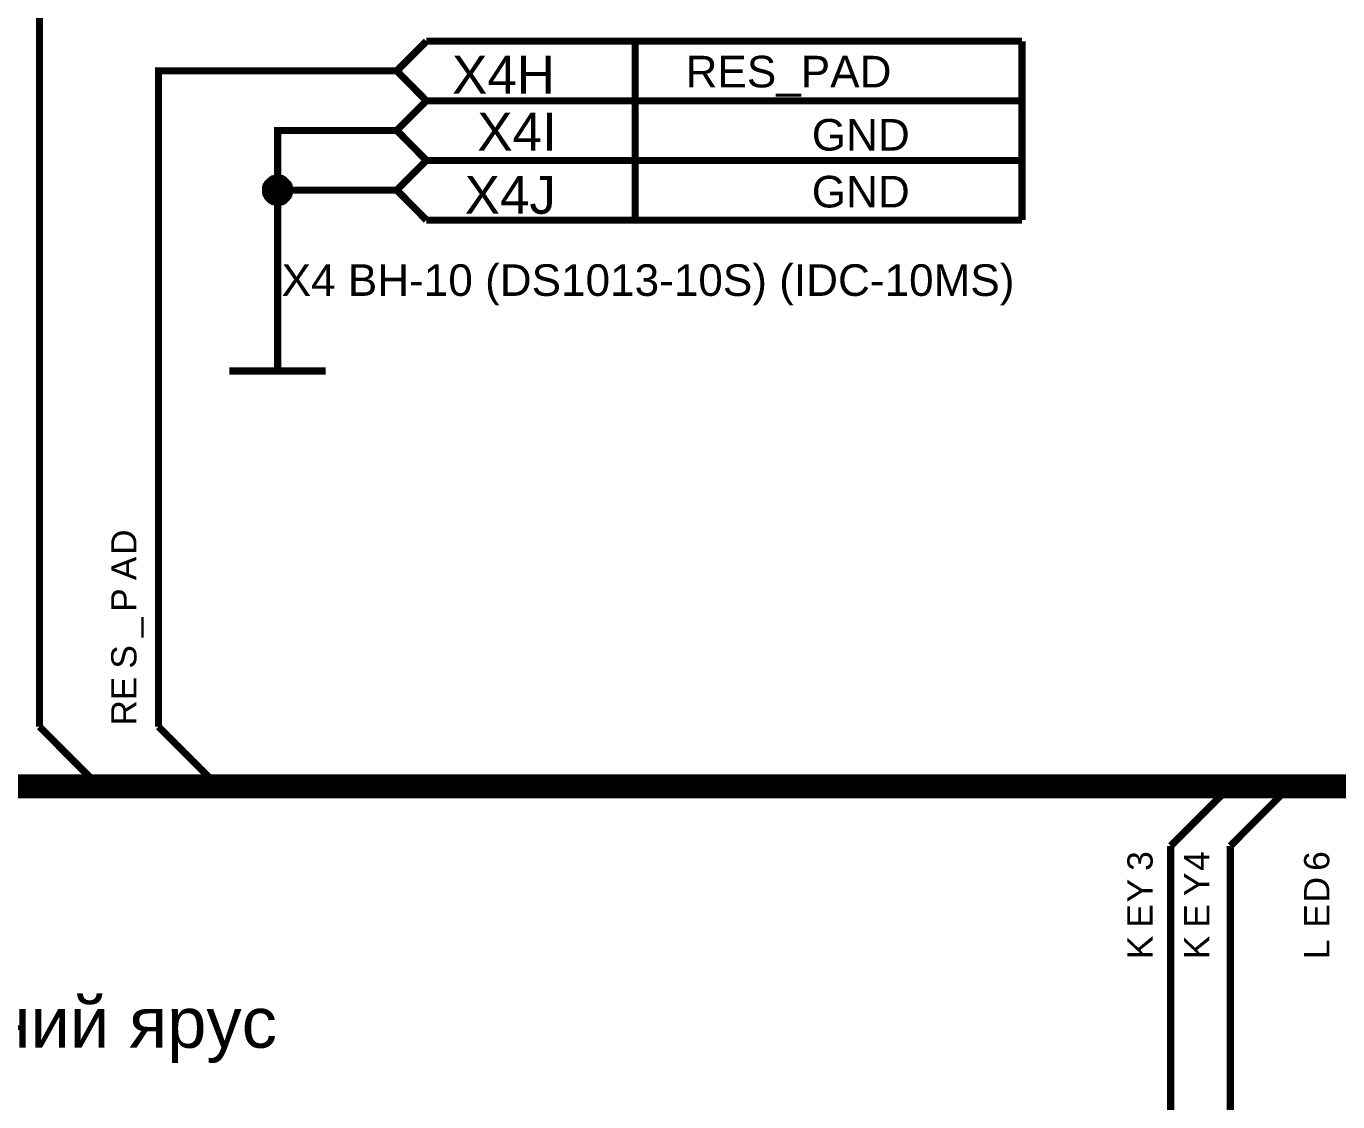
# Model space of a CAD drawing. Header units: millimetres. Extents: x -2024 to 917, y -725 to 13.
# Drawn here: x -1887 to -1831.9, y -579.9 to -534.8 of the extents above; entities that cross this region are included whole.
import ezdxf

# ---------------------------------------------------------------- set-up
doc = ezdxf.new("R2010")
doc.units = ezdxf.units.MM
doc.styles.get("Standard").update_dxf_attribs({"font": 'arial.ttf'})

msp = doc.modelspace()

# ---------------------------------------------------------------- linework, layer by layer
at = {"color": 7}
for points, const_width in [([(-1873.929, -531.662), (-1886.425, -531.662), (-1886.425, -564.167)], 0.3), ([(-1871.43, -536.663), (-1870.189, -535.421)], 0.3), ([(-1870.189, -535.421), (-1845.196, -535.421)], 0.3), ([(-1861.433, -535.421), (-1861.433, -537.921)], 0.3), ([(-1845.196, -535.421), (-1845.196, -537.921)], 0.3), ([(-1873.929, -536.663), (-1881.427, -536.663), (-1881.427, -564.167)], 0.3), ([(-1871.43, -536.663), (-1873.929, -536.663)], 0.3), ([(-1870.189, -537.921), (-1871.43, -536.663)], 0.3), ([(-1871.43, -539.163), (-1870.189, -537.921)], 0.3), ([(-1845.196, -537.921), (-1870.189, -537.921)], 0.3), ([(-1870.189, -537.921), (-1845.196, -537.921)], 0.3), ([(-1861.433, -537.921), (-1861.433, -540.422)], 0.3), ([(-1845.196, -537.921), (-1845.196, -540.422)], 0.3), ([(-1873.929, -539.163), (-1876.428, -539.163), (-1876.428, -541.664), (-1876.428, -544.164)], 0.3), ([(-1871.43, -539.163), (-1873.929, -539.163)], 0.3), ([(-1870.189, -540.422), (-1871.43, -539.163)], 0.3), ([(-1871.43, -541.664), (-1870.189, -540.422)], 0.3), ([(-1845.196, -540.422), (-1870.189, -540.422)], 0.3), ([(-1870.189, -540.422), (-1845.196, -540.422)], 0.3), ([(-1861.433, -540.422), (-1861.433, -542.922)], 0.3), ([(-1845.196, -540.422), (-1845.196, -542.922)], 0.3), ([(-1876.941, -541.664), (-1876.941, -541.631), (-1876.941, -541.614), (-1876.941, -541.581), (-1876.925, -541.564), (-1876.925, -541.531), (-1876.925, -541.515), (-1876.908, -541.498), (-1876.908, -541.465), (-1876.892, -541.448), (-1876.875, -541.432), (-1876.859, -541.399), (-1876.859, -541.382), (-1876.842, -541.366), (-1876.826, -541.349), (-1876.809, -541.332), (-1876.792, -541.316), (-1876.776, -541.299), (-1876.759, -541.283), (-1876.726, -541.266), (-1876.71, -541.25), (-1876.693, -541.233), (-1876.677, -541.233), (-1876.643, -541.217), (-1876.627, -541.2), (-1876.61, -541.2), (-1876.577, -541.183), (-1876.561, -541.183), (-1876.528, -541.183), (-1876.511, -541.167), (-1876.478, -541.167), (-1876.461, -541.167), (-1876.428, -541.167)], 0.3), ([(-1876.941, -541.664), (-1876.941, -541.631), (-1876.941, -541.614), (-1876.941, -541.581), (-1876.925, -541.564), (-1876.925, -541.531), (-1876.925, -541.515), (-1876.908, -541.498), (-1876.908, -541.465), (-1876.892, -541.448), (-1876.875, -541.432), (-1876.859, -541.399), (-1876.859, -541.382), (-1876.842, -541.366), (-1876.826, -541.349), (-1876.809, -541.332), (-1876.792, -541.316), (-1876.776, -541.299), (-1876.759, -541.283), (-1876.726, -541.266), (-1876.71, -541.25), (-1876.693, -541.233), (-1876.677, -541.233), (-1876.643, -541.217), (-1876.627, -541.2), (-1876.61, -541.2), (-1876.577, -541.183), (-1876.561, -541.183), (-1876.528, -541.183), (-1876.511, -541.167), (-1876.478, -541.167), (-1876.461, -541.167), (-1876.428, -541.167)], 0.3), ([(-1876.941, -541.664), (-1876.941, -541.631), (-1876.941, -541.614), (-1876.941, -541.581), (-1876.925, -541.564), (-1876.925, -541.531), (-1876.925, -541.515), (-1876.908, -541.498), (-1876.908, -541.465), (-1876.892, -541.448), (-1876.875, -541.432), (-1876.859, -541.399), (-1876.859, -541.382), (-1876.842, -541.366), (-1876.826, -541.349), (-1876.809, -541.332), (-1876.792, -541.316), (-1876.776, -541.299), (-1876.759, -541.283), (-1876.726, -541.266), (-1876.71, -541.25), (-1876.693, -541.233), (-1876.677, -541.233), (-1876.643, -541.217), (-1876.627, -541.2), (-1876.61, -541.2), (-1876.577, -541.183), (-1876.561, -541.183), (-1876.528, -541.183), (-1876.511, -541.167), (-1876.478, -541.167), (-1876.461, -541.167), (-1876.428, -541.167)], 0.3), ([(-1876.941, -541.664), (-1876.941, -541.631), (-1876.941, -541.614), (-1876.941, -541.581), (-1876.925, -541.564), (-1876.925, -541.531), (-1876.925, -541.515), (-1876.908, -541.498), (-1876.908, -541.465), (-1876.892, -541.448), (-1876.875, -541.432), (-1876.859, -541.399), (-1876.859, -541.382), (-1876.842, -541.366), (-1876.826, -541.349), (-1876.809, -541.332), (-1876.792, -541.316), (-1876.776, -541.299), (-1876.759, -541.283), (-1876.726, -541.266), (-1876.71, -541.25), (-1876.693, -541.233), (-1876.677, -541.233), (-1876.643, -541.217), (-1876.627, -541.2), (-1876.61, -541.2), (-1876.577, -541.183), (-1876.561, -541.183), (-1876.528, -541.183), (-1876.511, -541.167), (-1876.478, -541.167), (-1876.461, -541.167), (-1876.428, -541.167)], 0.3), ([(-1876.941, -541.664), (-1876.941, -541.631), (-1876.941, -541.614), (-1876.941, -541.581), (-1876.925, -541.564), (-1876.925, -541.531), (-1876.925, -541.515), (-1876.908, -541.498), (-1876.908, -541.465), (-1876.892, -541.448), (-1876.875, -541.432), (-1876.859, -541.399), (-1876.859, -541.382), (-1876.842, -541.366), (-1876.826, -541.349), (-1876.809, -541.332), (-1876.792, -541.316), (-1876.776, -541.299), (-1876.759, -541.283), (-1876.726, -541.266), (-1876.71, -541.25), (-1876.693, -541.233), (-1876.677, -541.233), (-1876.643, -541.217), (-1876.627, -541.2), (-1876.61, -541.2), (-1876.577, -541.183), (-1876.561, -541.183), (-1876.528, -541.183), (-1876.511, -541.167), (-1876.478, -541.167), (-1876.461, -541.167), (-1876.428, -541.167)], 0.0991), ([(-1876.941, -541.664), (-1876.941, -541.631), (-1876.941, -541.614), (-1876.941, -541.581), (-1876.925, -541.564), (-1876.925, -541.531), (-1876.925, -541.515), (-1876.908, -541.498), (-1876.908, -541.465), (-1876.892, -541.448), (-1876.875, -541.432), (-1876.859, -541.399), (-1876.859, -541.382), (-1876.842, -541.366), (-1876.826, -541.349), (-1876.809, -541.332), (-1876.792, -541.316), (-1876.776, -541.299), (-1876.759, -541.283), (-1876.726, -541.266), (-1876.71, -541.25), (-1876.693, -541.233), (-1876.677, -541.233), (-1876.643, -541.217), (-1876.627, -541.2), (-1876.61, -541.2), (-1876.577, -541.183), (-1876.561, -541.183), (-1876.528, -541.183), (-1876.511, -541.167), (-1876.478, -541.167), (-1876.461, -541.167), (-1876.428, -541.167)], 0.0991), ([(-1876.941, -541.664), (-1876.941, -541.631), (-1876.941, -541.614), (-1876.941, -541.581), (-1876.925, -541.564), (-1876.925, -541.531), (-1876.925, -541.515), (-1876.908, -541.498), (-1876.908, -541.465), (-1876.892, -541.448), (-1876.875, -541.432), (-1876.859, -541.399), (-1876.859, -541.382), (-1876.842, -541.366), (-1876.826, -541.349), (-1876.809, -541.332), (-1876.792, -541.316), (-1876.776, -541.299), (-1876.759, -541.283), (-1876.726, -541.266), (-1876.71, -541.25), (-1876.693, -541.233), (-1876.677, -541.233), (-1876.643, -541.217), (-1876.627, -541.2), (-1876.61, -541.2), (-1876.577, -541.183), (-1876.561, -541.183), (-1876.528, -541.183), (-1876.511, -541.167), (-1876.478, -541.167), (-1876.461, -541.167), (-1876.428, -541.167)], 0.0991), ([(-1876.941, -541.664), (-1876.941, -541.631), (-1876.941, -541.614), (-1876.941, -541.581), (-1876.925, -541.564), (-1876.925, -541.531), (-1876.925, -541.515), (-1876.908, -541.498), (-1876.908, -541.465), (-1876.892, -541.448), (-1876.875, -541.432), (-1876.859, -541.399), (-1876.859, -541.382), (-1876.842, -541.366), (-1876.826, -541.349), (-1876.809, -541.332), (-1876.792, -541.316), (-1876.776, -541.299), (-1876.759, -541.283), (-1876.726, -541.266), (-1876.71, -541.25), (-1876.693, -541.233), (-1876.677, -541.233), (-1876.643, -541.217), (-1876.627, -541.2), (-1876.61, -541.2), (-1876.577, -541.183), (-1876.561, -541.183), (-1876.528, -541.183), (-1876.511, -541.167), (-1876.478, -541.167), (-1876.461, -541.167), (-1876.428, -541.167)], 0.0991), ([(-1876.428, -541.167), (-1876.428, -541.167)], 0.3), ([(-1876.428, -541.167), (-1876.395, -541.167), (-1876.379, -541.167), (-1876.346, -541.167), (-1876.329, -541.183), (-1876.296, -541.183), (-1876.279, -541.183), (-1876.263, -541.2), (-1876.23, -541.2), (-1876.213, -541.217), (-1876.197, -541.233), (-1876.163, -541.233), (-1876.147, -541.25), (-1876.13, -541.266), (-1876.114, -541.283), (-1876.097, -541.299), (-1876.081, -541.316), (-1876.064, -541.332), (-1876.048, -541.349), (-1876.031, -541.366), (-1876.015, -541.382), (-1875.998, -541.399), (-1875.998, -541.432), (-1875.981, -541.448), (-1875.965, -541.465), (-1875.965, -541.498), (-1875.948, -541.515), (-1875.948, -541.531), (-1875.948, -541.564), (-1875.932, -541.581), (-1875.932, -541.614), (-1875.932, -541.631), (-1875.932, -541.664)], 0.3), ([(-1876.428, -541.167), (-1876.428, -541.167)], 0.3), ([(-1876.428, -541.167), (-1876.395, -541.167), (-1876.379, -541.167), (-1876.346, -541.167), (-1876.329, -541.183), (-1876.296, -541.183), (-1876.279, -541.183), (-1876.263, -541.2), (-1876.23, -541.2), (-1876.213, -541.217), (-1876.197, -541.233), (-1876.163, -541.233), (-1876.147, -541.25), (-1876.13, -541.266), (-1876.114, -541.283), (-1876.097, -541.299), (-1876.081, -541.316), (-1876.064, -541.332), (-1876.048, -541.349), (-1876.031, -541.366), (-1876.015, -541.382), (-1875.998, -541.399), (-1875.998, -541.432), (-1875.981, -541.448), (-1875.965, -541.465), (-1875.965, -541.498), (-1875.948, -541.515), (-1875.948, -541.531), (-1875.948, -541.564), (-1875.932, -541.581), (-1875.932, -541.614), (-1875.932, -541.631), (-1875.932, -541.664)], 0.3), ([(-1876.428, -541.167), (-1876.428, -541.167)], 0.3), ([(-1876.428, -541.167), (-1876.395, -541.167), (-1876.379, -541.167), (-1876.346, -541.167), (-1876.329, -541.183), (-1876.296, -541.183), (-1876.279, -541.183), (-1876.263, -541.2), (-1876.23, -541.2), (-1876.213, -541.217), (-1876.197, -541.233), (-1876.163, -541.233), (-1876.147, -541.25), (-1876.13, -541.266), (-1876.114, -541.283), (-1876.097, -541.299), (-1876.081, -541.316), (-1876.064, -541.332), (-1876.048, -541.349), (-1876.031, -541.366), (-1876.015, -541.382), (-1875.998, -541.399), (-1875.998, -541.432), (-1875.981, -541.448), (-1875.965, -541.465), (-1875.965, -541.498), (-1875.948, -541.515), (-1875.948, -541.531), (-1875.948, -541.564), (-1875.932, -541.581), (-1875.932, -541.614), (-1875.932, -541.631), (-1875.932, -541.664)], 0.3), ([(-1876.428, -541.167), (-1876.428, -541.167)], 0.3), ([(-1876.428, -541.167), (-1876.395, -541.167), (-1876.379, -541.167), (-1876.346, -541.167), (-1876.329, -541.183), (-1876.296, -541.183), (-1876.279, -541.183), (-1876.263, -541.2), (-1876.23, -541.2), (-1876.213, -541.217), (-1876.197, -541.233), (-1876.163, -541.233), (-1876.147, -541.25), (-1876.13, -541.266), (-1876.114, -541.283), (-1876.097, -541.299), (-1876.081, -541.316), (-1876.064, -541.332), (-1876.048, -541.349), (-1876.031, -541.366), (-1876.015, -541.382), (-1875.998, -541.399), (-1875.998, -541.432), (-1875.981, -541.448), (-1875.965, -541.465), (-1875.965, -541.498), (-1875.948, -541.515), (-1875.948, -541.531), (-1875.948, -541.564), (-1875.932, -541.581), (-1875.932, -541.614), (-1875.932, -541.631), (-1875.932, -541.664)], 0.3), ([(-1876.428, -541.167), (-1876.428, -541.167)], 0.0991), ([(-1876.428, -541.167), (-1876.395, -541.167), (-1876.379, -541.167), (-1876.346, -541.167), (-1876.329, -541.183), (-1876.296, -541.183), (-1876.279, -541.183), (-1876.263, -541.2), (-1876.23, -541.2), (-1876.213, -541.217), (-1876.197, -541.233), (-1876.163, -541.233), (-1876.147, -541.25), (-1876.13, -541.266), (-1876.114, -541.283), (-1876.097, -541.299), (-1876.081, -541.316), (-1876.064, -541.332), (-1876.048, -541.349), (-1876.031, -541.366), (-1876.015, -541.382), (-1875.998, -541.399), (-1875.998, -541.432), (-1875.981, -541.448), (-1875.965, -541.465), (-1875.965, -541.498), (-1875.948, -541.515), (-1875.948, -541.531), (-1875.948, -541.564), (-1875.932, -541.581), (-1875.932, -541.614), (-1875.932, -541.631), (-1875.932, -541.664)], 0.0991), ([(-1876.428, -541.167), (-1876.428, -541.167)], 0.0991), ([(-1876.428, -541.167), (-1876.395, -541.167), (-1876.379, -541.167), (-1876.346, -541.167), (-1876.329, -541.183), (-1876.296, -541.183), (-1876.279, -541.183), (-1876.263, -541.2), (-1876.23, -541.2), (-1876.213, -541.217), (-1876.197, -541.233), (-1876.163, -541.233), (-1876.147, -541.25), (-1876.13, -541.266), (-1876.114, -541.283), (-1876.097, -541.299), (-1876.081, -541.316), (-1876.064, -541.332), (-1876.048, -541.349), (-1876.031, -541.366), (-1876.015, -541.382), (-1875.998, -541.399), (-1875.998, -541.432), (-1875.981, -541.448), (-1875.965, -541.465), (-1875.965, -541.498), (-1875.948, -541.515), (-1875.948, -541.531), (-1875.948, -541.564), (-1875.932, -541.581), (-1875.932, -541.614), (-1875.932, -541.631), (-1875.932, -541.664)], 0.0991), ([(-1876.428, -541.167), (-1876.428, -541.167)], 0.0991), ([(-1876.428, -541.167), (-1876.395, -541.167), (-1876.379, -541.167), (-1876.346, -541.167), (-1876.329, -541.183), (-1876.296, -541.183), (-1876.279, -541.183), (-1876.263, -541.2), (-1876.23, -541.2), (-1876.213, -541.217), (-1876.197, -541.233), (-1876.163, -541.233), (-1876.147, -541.25), (-1876.13, -541.266), (-1876.114, -541.283), (-1876.097, -541.299), (-1876.081, -541.316), (-1876.064, -541.332), (-1876.048, -541.349), (-1876.031, -541.366), (-1876.015, -541.382), (-1875.998, -541.399), (-1875.998, -541.432), (-1875.981, -541.448), (-1875.965, -541.465), (-1875.965, -541.498), (-1875.948, -541.515), (-1875.948, -541.531), (-1875.948, -541.564), (-1875.932, -541.581), (-1875.932, -541.614), (-1875.932, -541.631), (-1875.932, -541.664)], 0.0991), ([(-1876.428, -541.167), (-1876.428, -541.167)], 0.0991), ([(-1876.428, -541.167), (-1876.395, -541.167), (-1876.379, -541.167), (-1876.346, -541.167), (-1876.329, -541.183), (-1876.296, -541.183), (-1876.279, -541.183), (-1876.263, -541.2), (-1876.23, -541.2), (-1876.213, -541.217), (-1876.197, -541.233), (-1876.163, -541.233), (-1876.147, -541.25), (-1876.13, -541.266), (-1876.114, -541.283), (-1876.097, -541.299), (-1876.081, -541.316), (-1876.064, -541.332), (-1876.048, -541.349), (-1876.031, -541.366), (-1876.015, -541.382), (-1875.998, -541.399), (-1875.998, -541.432), (-1875.981, -541.448), (-1875.965, -541.465), (-1875.965, -541.498), (-1875.948, -541.515), (-1875.948, -541.531), (-1875.948, -541.564), (-1875.932, -541.581), (-1875.932, -541.614), (-1875.932, -541.631), (-1875.932, -541.664)], 0.0991), ([(-1876.428, -542.177), (-1876.461, -542.177), (-1876.478, -542.177), (-1876.511, -542.177), (-1876.528, -542.16), (-1876.561, -542.16), (-1876.577, -542.16), (-1876.61, -542.144), (-1876.627, -542.144), (-1876.643, -542.127), (-1876.677, -542.111), (-1876.693, -542.094), (-1876.71, -542.094), (-1876.726, -542.078), (-1876.759, -542.061), (-1876.776, -542.044), (-1876.792, -542.028), (-1876.809, -542.011), (-1876.826, -541.995), (-1876.842, -541.962), (-1876.859, -541.945), (-1876.859, -541.929), (-1876.875, -541.912), (-1876.892, -541.879), (-1876.908, -541.862), (-1876.908, -541.846), (-1876.925, -541.813), (-1876.925, -541.796), (-1876.925, -541.763), (-1876.941, -541.746), (-1876.941, -541.713), (-1876.941, -541.697), (-1876.941, -541.664)], 0.3), ([(-1876.941, -541.664), (-1876.941, -541.664)], 0.3), ([(-1876.428, -542.177), (-1876.461, -542.177), (-1876.478, -542.177), (-1876.511, -542.177), (-1876.528, -542.16), (-1876.561, -542.16), (-1876.577, -542.16), (-1876.61, -542.144), (-1876.627, -542.144), (-1876.643, -542.127), (-1876.677, -542.111), (-1876.693, -542.094), (-1876.71, -542.094), (-1876.726, -542.078), (-1876.759, -542.061), (-1876.776, -542.044), (-1876.792, -542.028), (-1876.809, -542.011), (-1876.826, -541.995), (-1876.842, -541.962), (-1876.859, -541.945), (-1876.859, -541.929), (-1876.875, -541.912), (-1876.892, -541.879), (-1876.908, -541.862), (-1876.908, -541.846), (-1876.925, -541.813), (-1876.925, -541.796), (-1876.925, -541.763), (-1876.941, -541.746), (-1876.941, -541.713), (-1876.941, -541.697), (-1876.941, -541.664)], 0.3), ([(-1876.941, -541.664), (-1876.941, -541.664)], 0.3), ([(-1876.428, -542.177), (-1876.461, -542.177), (-1876.478, -542.177), (-1876.511, -542.177), (-1876.528, -542.16), (-1876.561, -542.16), (-1876.577, -542.16), (-1876.61, -542.144), (-1876.627, -542.144), (-1876.643, -542.127), (-1876.677, -542.111), (-1876.693, -542.094), (-1876.71, -542.094), (-1876.726, -542.078), (-1876.759, -542.061), (-1876.776, -542.044), (-1876.792, -542.028), (-1876.809, -542.011), (-1876.826, -541.995), (-1876.842, -541.962), (-1876.859, -541.945), (-1876.859, -541.929), (-1876.875, -541.912), (-1876.892, -541.879), (-1876.908, -541.862), (-1876.908, -541.846), (-1876.925, -541.813), (-1876.925, -541.796), (-1876.925, -541.763), (-1876.941, -541.746), (-1876.941, -541.713), (-1876.941, -541.697), (-1876.941, -541.664)], 0.3), ([(-1876.941, -541.664), (-1876.941, -541.664)], 0.3), ([(-1876.428, -542.177), (-1876.461, -542.177), (-1876.478, -542.177), (-1876.511, -542.177), (-1876.528, -542.16), (-1876.561, -542.16), (-1876.577, -542.16), (-1876.61, -542.144), (-1876.627, -542.144), (-1876.643, -542.127), (-1876.677, -542.111), (-1876.693, -542.094), (-1876.71, -542.094), (-1876.726, -542.078), (-1876.759, -542.061), (-1876.776, -542.044), (-1876.792, -542.028), (-1876.809, -542.011), (-1876.826, -541.995), (-1876.842, -541.962), (-1876.859, -541.945), (-1876.859, -541.929), (-1876.875, -541.912), (-1876.892, -541.879), (-1876.908, -541.862), (-1876.908, -541.846), (-1876.925, -541.813), (-1876.925, -541.796), (-1876.925, -541.763), (-1876.941, -541.746), (-1876.941, -541.713), (-1876.941, -541.697), (-1876.941, -541.664)], 0.3), ([(-1876.941, -541.664), (-1876.941, -541.664)], 0.3), ([(-1876.428, -542.177), (-1876.461, -542.177), (-1876.478, -542.177), (-1876.511, -542.177), (-1876.528, -542.16), (-1876.561, -542.16), (-1876.577, -542.16), (-1876.61, -542.144), (-1876.627, -542.144), (-1876.643, -542.127), (-1876.677, -542.111), (-1876.693, -542.094), (-1876.71, -542.094), (-1876.726, -542.078), (-1876.759, -542.061), (-1876.776, -542.044), (-1876.792, -542.028), (-1876.809, -542.011), (-1876.826, -541.995), (-1876.842, -541.962), (-1876.859, -541.945), (-1876.859, -541.929), (-1876.875, -541.912), (-1876.892, -541.879), (-1876.908, -541.862), (-1876.908, -541.846), (-1876.925, -541.813), (-1876.925, -541.796), (-1876.925, -541.763), (-1876.941, -541.746), (-1876.941, -541.713), (-1876.941, -541.697), (-1876.941, -541.664)], 0.0991), ([(-1876.941, -541.664), (-1876.941, -541.664)], 0.0991), ([(-1876.428, -542.177), (-1876.461, -542.177), (-1876.478, -542.177), (-1876.511, -542.177), (-1876.528, -542.16), (-1876.561, -542.16), (-1876.577, -542.16), (-1876.61, -542.144), (-1876.627, -542.144), (-1876.643, -542.127), (-1876.677, -542.111), (-1876.693, -542.094), (-1876.71, -542.094), (-1876.726, -542.078), (-1876.759, -542.061), (-1876.776, -542.044), (-1876.792, -542.028), (-1876.809, -542.011), (-1876.826, -541.995), (-1876.842, -541.962), (-1876.859, -541.945), (-1876.859, -541.929), (-1876.875, -541.912), (-1876.892, -541.879), (-1876.908, -541.862), (-1876.908, -541.846), (-1876.925, -541.813), (-1876.925, -541.796), (-1876.925, -541.763), (-1876.941, -541.746), (-1876.941, -541.713), (-1876.941, -541.697), (-1876.941, -541.664)], 0.0991), ([(-1876.941, -541.664), (-1876.941, -541.664)], 0.0991), ([(-1876.428, -542.177), (-1876.461, -542.177), (-1876.478, -542.177), (-1876.511, -542.177), (-1876.528, -542.16), (-1876.561, -542.16), (-1876.577, -542.16), (-1876.61, -542.144), (-1876.627, -542.144), (-1876.643, -542.127), (-1876.677, -542.111), (-1876.693, -542.094), (-1876.71, -542.094), (-1876.726, -542.078), (-1876.759, -542.061), (-1876.776, -542.044), (-1876.792, -542.028), (-1876.809, -542.011), (-1876.826, -541.995), (-1876.842, -541.962), (-1876.859, -541.945), (-1876.859, -541.929), (-1876.875, -541.912), (-1876.892, -541.879), (-1876.908, -541.862), (-1876.908, -541.846), (-1876.925, -541.813), (-1876.925, -541.796), (-1876.925, -541.763), (-1876.941, -541.746), (-1876.941, -541.713), (-1876.941, -541.697), (-1876.941, -541.664)], 0.0991), ([(-1876.941, -541.664), (-1876.941, -541.664)], 0.0991), ([(-1876.428, -542.177), (-1876.461, -542.177), (-1876.478, -542.177), (-1876.511, -542.177), (-1876.528, -542.16), (-1876.561, -542.16), (-1876.577, -542.16), (-1876.61, -542.144), (-1876.627, -542.144), (-1876.643, -542.127), (-1876.677, -542.111), (-1876.693, -542.094), (-1876.71, -542.094), (-1876.726, -542.078), (-1876.759, -542.061), (-1876.776, -542.044), (-1876.792, -542.028), (-1876.809, -542.011), (-1876.826, -541.995), (-1876.842, -541.962), (-1876.859, -541.945), (-1876.859, -541.929), (-1876.875, -541.912), (-1876.892, -541.879), (-1876.908, -541.862), (-1876.908, -541.846), (-1876.925, -541.813), (-1876.925, -541.796), (-1876.925, -541.763), (-1876.941, -541.746), (-1876.941, -541.713), (-1876.941, -541.697), (-1876.941, -541.664)], 0.0991), ([(-1876.941, -541.664), (-1876.941, -541.664)], 0.0991), ([(-1875.932, -541.664), (-1875.932, -541.697), (-1875.932, -541.713), (-1875.932, -541.746), (-1875.948, -541.763), (-1875.948, -541.796), (-1875.948, -541.813), (-1875.965, -541.846), (-1875.965, -541.862), (-1875.981, -541.879), (-1875.998, -541.912), (-1875.998, -541.929), (-1876.015, -541.945), (-1876.031, -541.962), (-1876.048, -541.995), (-1876.064, -542.011), (-1876.081, -542.028), (-1876.097, -542.044), (-1876.114, -542.061), (-1876.13, -542.078), (-1876.147, -542.094), (-1876.163, -542.094), (-1876.197, -542.111), (-1876.213, -542.127), (-1876.23, -542.144), (-1876.263, -542.144), (-1876.279, -542.16), (-1876.296, -542.16), (-1876.329, -542.16), (-1876.346, -542.177), (-1876.379, -542.177), (-1876.395, -542.177), (-1876.428, -542.177)], 0.3), ([(-1876.428, -541.664), (-1873.929, -541.664)], 0.3), ([(-1875.932, -541.664), (-1875.932, -541.697), (-1875.932, -541.713), (-1875.932, -541.746), (-1875.948, -541.763), (-1875.948, -541.796), (-1875.948, -541.813), (-1875.965, -541.846), (-1875.965, -541.862), (-1875.981, -541.879), (-1875.998, -541.912), (-1875.998, -541.929), (-1876.015, -541.945), (-1876.031, -541.962), (-1876.048, -541.995), (-1876.064, -542.011), (-1876.081, -542.028), (-1876.097, -542.044), (-1876.114, -542.061), (-1876.13, -542.078), (-1876.147, -542.094), (-1876.163, -542.094), (-1876.197, -542.111), (-1876.213, -542.127), (-1876.23, -542.144), (-1876.263, -542.144), (-1876.279, -542.16), (-1876.296, -542.16), (-1876.329, -542.16), (-1876.346, -542.177), (-1876.379, -542.177), (-1876.395, -542.177), (-1876.428, -542.177)], 0.3), ([(-1875.932, -541.664), (-1875.932, -541.697), (-1875.932, -541.713), (-1875.932, -541.746), (-1875.948, -541.763), (-1875.948, -541.796), (-1875.948, -541.813), (-1875.965, -541.846), (-1875.965, -541.862), (-1875.981, -541.879), (-1875.998, -541.912), (-1875.998, -541.929), (-1876.015, -541.945), (-1876.031, -541.962), (-1876.048, -541.995), (-1876.064, -542.011), (-1876.081, -542.028), (-1876.097, -542.044), (-1876.114, -542.061), (-1876.13, -542.078), (-1876.147, -542.094), (-1876.163, -542.094), (-1876.197, -542.111), (-1876.213, -542.127), (-1876.23, -542.144), (-1876.263, -542.144), (-1876.279, -542.16), (-1876.296, -542.16), (-1876.329, -542.16), (-1876.346, -542.177), (-1876.379, -542.177), (-1876.395, -542.177), (-1876.428, -542.177)], 0.3), ([(-1875.932, -541.664), (-1875.932, -541.697), (-1875.932, -541.713), (-1875.932, -541.746), (-1875.948, -541.763), (-1875.948, -541.796), (-1875.948, -541.813), (-1875.965, -541.846), (-1875.965, -541.862), (-1875.981, -541.879), (-1875.998, -541.912), (-1875.998, -541.929), (-1876.015, -541.945), (-1876.031, -541.962), (-1876.048, -541.995), (-1876.064, -542.011), (-1876.081, -542.028), (-1876.097, -542.044), (-1876.114, -542.061), (-1876.13, -542.078), (-1876.147, -542.094), (-1876.163, -542.094), (-1876.197, -542.111), (-1876.213, -542.127), (-1876.23, -542.144), (-1876.263, -542.144), (-1876.279, -542.16), (-1876.296, -542.16), (-1876.329, -542.16), (-1876.346, -542.177), (-1876.379, -542.177), (-1876.395, -542.177), (-1876.428, -542.177)], 0.3), ([(-1875.932, -541.664), (-1875.932, -541.697), (-1875.932, -541.713), (-1875.932, -541.746), (-1875.948, -541.763), (-1875.948, -541.796), (-1875.948, -541.813), (-1875.965, -541.846), (-1875.965, -541.862), (-1875.981, -541.879), (-1875.998, -541.912), (-1875.998, -541.929), (-1876.015, -541.945), (-1876.031, -541.962), (-1876.048, -541.995), (-1876.064, -542.011), (-1876.081, -542.028), (-1876.097, -542.044), (-1876.114, -542.061), (-1876.13, -542.078), (-1876.147, -542.094), (-1876.163, -542.094), (-1876.197, -542.111), (-1876.213, -542.127), (-1876.23, -542.144), (-1876.263, -542.144), (-1876.279, -542.16), (-1876.296, -542.16), (-1876.329, -542.16), (-1876.346, -542.177), (-1876.379, -542.177), (-1876.395, -542.177), (-1876.428, -542.177)], 0.0991), ([(-1875.932, -541.664), (-1875.932, -541.697), (-1875.932, -541.713), (-1875.932, -541.746), (-1875.948, -541.763), (-1875.948, -541.796), (-1875.948, -541.813), (-1875.965, -541.846), (-1875.965, -541.862), (-1875.981, -541.879), (-1875.998, -541.912), (-1875.998, -541.929), (-1876.015, -541.945), (-1876.031, -541.962), (-1876.048, -541.995), (-1876.064, -542.011), (-1876.081, -542.028), (-1876.097, -542.044), (-1876.114, -542.061), (-1876.13, -542.078), (-1876.147, -542.094), (-1876.163, -542.094), (-1876.197, -542.111), (-1876.213, -542.127), (-1876.23, -542.144), (-1876.263, -542.144), (-1876.279, -542.16), (-1876.296, -542.16), (-1876.329, -542.16), (-1876.346, -542.177), (-1876.379, -542.177), (-1876.395, -542.177), (-1876.428, -542.177)], 0.0991), ([(-1875.932, -541.664), (-1875.932, -541.697), (-1875.932, -541.713), (-1875.932, -541.746), (-1875.948, -541.763), (-1875.948, -541.796), (-1875.948, -541.813), (-1875.965, -541.846), (-1875.965, -541.862), (-1875.981, -541.879), (-1875.998, -541.912), (-1875.998, -541.929), (-1876.015, -541.945), (-1876.031, -541.962), (-1876.048, -541.995), (-1876.064, -542.011), (-1876.081, -542.028), (-1876.097, -542.044), (-1876.114, -542.061), (-1876.13, -542.078), (-1876.147, -542.094), (-1876.163, -542.094), (-1876.197, -542.111), (-1876.213, -542.127), (-1876.23, -542.144), (-1876.263, -542.144), (-1876.279, -542.16), (-1876.296, -542.16), (-1876.329, -542.16), (-1876.346, -542.177), (-1876.379, -542.177), (-1876.395, -542.177), (-1876.428, -542.177)], 0.0991), ([(-1875.932, -541.664), (-1875.932, -541.697), (-1875.932, -541.713), (-1875.932, -541.746), (-1875.948, -541.763), (-1875.948, -541.796), (-1875.948, -541.813), (-1875.965, -541.846), (-1875.965, -541.862), (-1875.981, -541.879), (-1875.998, -541.912), (-1875.998, -541.929), (-1876.015, -541.945), (-1876.031, -541.962), (-1876.048, -541.995), (-1876.064, -542.011), (-1876.081, -542.028), (-1876.097, -542.044), (-1876.114, -542.061), (-1876.13, -542.078), (-1876.147, -542.094), (-1876.163, -542.094), (-1876.197, -542.111), (-1876.213, -542.127), (-1876.23, -542.144), (-1876.263, -542.144), (-1876.279, -542.16), (-1876.296, -542.16), (-1876.329, -542.16), (-1876.346, -542.177), (-1876.379, -542.177), (-1876.395, -542.177), (-1876.428, -542.177)], 0.0991), ([(-1875.932, -541.664), (-1875.932, -541.664), (-1875.932, -541.664), (-1875.932, -541.664), (-1875.932, -541.664), (-1875.932, -541.664), (-1875.932, -541.664), (-1875.932, -541.664), (-1875.932, -541.664), (-1875.932, -541.664), (-1875.932, -541.664), (-1875.932, -541.664), (-1875.932, -541.664), (-1875.932, -541.664), (-1875.932, -541.664), (-1875.932, -541.664), (-1875.932, -541.664), (-1875.932, -541.664), (-1875.932, -541.664), (-1875.932, -541.664), (-1875.932, -541.664), (-1875.932, -541.664), (-1875.932, -541.664), (-1875.932, -541.664), (-1875.932, -541.664), (-1875.932, -541.664), (-1875.932, -541.664), (-1875.932, -541.664), (-1875.932, -541.664), (-1875.932, -541.664), (-1875.932, -541.664), (-1875.932, -541.664), (-1875.932, -541.664)], 0.3), ([(-1875.932, -541.664), (-1875.932, -541.664)], 0.3), ([(-1875.932, -541.664), (-1875.932, -541.664), (-1875.932, -541.664), (-1875.932, -541.664), (-1875.932, -541.664), (-1875.932, -541.664), (-1875.932, -541.664), (-1875.932, -541.664), (-1875.932, -541.664), (-1875.932, -541.664), (-1875.932, -541.664), (-1875.932, -541.664), (-1875.932, -541.664), (-1875.932, -541.664), (-1875.932, -541.664), (-1875.932, -541.664), (-1875.932, -541.664), (-1875.932, -541.664), (-1875.932, -541.664), (-1875.932, -541.664), (-1875.932, -541.664), (-1875.932, -541.664), (-1875.932, -541.664), (-1875.932, -541.664), (-1875.932, -541.664), (-1875.932, -541.664), (-1875.932, -541.664), (-1875.932, -541.664), (-1875.932, -541.664), (-1875.932, -541.664), (-1875.932, -541.664), (-1875.932, -541.664), (-1875.932, -541.664)], 0.3), ([(-1875.932, -541.664), (-1875.932, -541.664)], 0.3), ([(-1875.932, -541.664), (-1875.932, -541.664), (-1875.932, -541.664), (-1875.932, -541.664), (-1875.932, -541.664), (-1875.932, -541.664), (-1875.932, -541.664), (-1875.932, -541.664), (-1875.932, -541.664), (-1875.932, -541.664), (-1875.932, -541.664), (-1875.932, -541.664), (-1875.932, -541.664), (-1875.932, -541.664), (-1875.932, -541.664), (-1875.932, -541.664), (-1875.932, -541.664), (-1875.932, -541.664), (-1875.932, -541.664), (-1875.932, -541.664), (-1875.932, -541.664), (-1875.932, -541.664), (-1875.932, -541.664), (-1875.932, -541.664), (-1875.932, -541.664), (-1875.932, -541.664), (-1875.932, -541.664), (-1875.932, -541.664), (-1875.932, -541.664), (-1875.932, -541.664), (-1875.932, -541.664), (-1875.932, -541.664), (-1875.932, -541.664)], 0.3), ([(-1875.932, -541.664), (-1875.932, -541.664)], 0.3), ([(-1875.932, -541.664), (-1875.932, -541.664), (-1875.932, -541.664), (-1875.932, -541.664), (-1875.932, -541.664), (-1875.932, -541.664), (-1875.932, -541.664), (-1875.932, -541.664), (-1875.932, -541.664), (-1875.932, -541.664), (-1875.932, -541.664), (-1875.932, -541.664), (-1875.932, -541.664), (-1875.932, -541.664), (-1875.932, -541.664), (-1875.932, -541.664), (-1875.932, -541.664), (-1875.932, -541.664), (-1875.932, -541.664), (-1875.932, -541.664), (-1875.932, -541.664), (-1875.932, -541.664), (-1875.932, -541.664), (-1875.932, -541.664), (-1875.932, -541.664), (-1875.932, -541.664), (-1875.932, -541.664), (-1875.932, -541.664), (-1875.932, -541.664), (-1875.932, -541.664), (-1875.932, -541.664), (-1875.932, -541.664), (-1875.932, -541.664)], 0.3), ([(-1875.932, -541.664), (-1875.932, -541.664)], 0.3), ([(-1875.932, -541.664), (-1875.932, -541.664), (-1875.932, -541.664), (-1875.932, -541.664), (-1875.932, -541.664), (-1875.932, -541.664), (-1875.932, -541.664), (-1875.932, -541.664), (-1875.932, -541.664), (-1875.932, -541.664), (-1875.932, -541.664), (-1875.932, -541.664), (-1875.932, -541.664), (-1875.932, -541.664), (-1875.932, -541.664), (-1875.932, -541.664), (-1875.932, -541.664), (-1875.932, -541.664), (-1875.932, -541.664), (-1875.932, -541.664), (-1875.932, -541.664), (-1875.932, -541.664), (-1875.932, -541.664), (-1875.932, -541.664), (-1875.932, -541.664), (-1875.932, -541.664), (-1875.932, -541.664), (-1875.932, -541.664), (-1875.932, -541.664), (-1875.932, -541.664), (-1875.932, -541.664), (-1875.932, -541.664), (-1875.932, -541.664)], 0.0991), ([(-1875.932, -541.664), (-1875.932, -541.664)], 0.0991), ([(-1875.932, -541.664), (-1875.932, -541.664), (-1875.932, -541.664), (-1875.932, -541.664), (-1875.932, -541.664), (-1875.932, -541.664), (-1875.932, -541.664), (-1875.932, -541.664), (-1875.932, -541.664), (-1875.932, -541.664), (-1875.932, -541.664), (-1875.932, -541.664), (-1875.932, -541.664), (-1875.932, -541.664), (-1875.932, -541.664), (-1875.932, -541.664), (-1875.932, -541.664), (-1875.932, -541.664), (-1875.932, -541.664), (-1875.932, -541.664), (-1875.932, -541.664), (-1875.932, -541.664), (-1875.932, -541.664), (-1875.932, -541.664), (-1875.932, -541.664), (-1875.932, -541.664), (-1875.932, -541.664), (-1875.932, -541.664), (-1875.932, -541.664), (-1875.932, -541.664), (-1875.932, -541.664), (-1875.932, -541.664), (-1875.932, -541.664)], 0.0991), ([(-1875.932, -541.664), (-1875.932, -541.664)], 0.0991), ([(-1875.932, -541.664), (-1875.932, -541.664), (-1875.932, -541.664), (-1875.932, -541.664), (-1875.932, -541.664), (-1875.932, -541.664), (-1875.932, -541.664), (-1875.932, -541.664), (-1875.932, -541.664), (-1875.932, -541.664), (-1875.932, -541.664), (-1875.932, -541.664), (-1875.932, -541.664), (-1875.932, -541.664), (-1875.932, -541.664), (-1875.932, -541.664), (-1875.932, -541.664), (-1875.932, -541.664), (-1875.932, -541.664), (-1875.932, -541.664), (-1875.932, -541.664), (-1875.932, -541.664), (-1875.932, -541.664), (-1875.932, -541.664), (-1875.932, -541.664), (-1875.932, -541.664), (-1875.932, -541.664), (-1875.932, -541.664), (-1875.932, -541.664), (-1875.932, -541.664), (-1875.932, -541.664), (-1875.932, -541.664), (-1875.932, -541.664)], 0.0991), ([(-1875.932, -541.664), (-1875.932, -541.664)], 0.0991), ([(-1875.932, -541.664), (-1875.932, -541.664), (-1875.932, -541.664), (-1875.932, -541.664), (-1875.932, -541.664), (-1875.932, -541.664), (-1875.932, -541.664), (-1875.932, -541.664), (-1875.932, -541.664), (-1875.932, -541.664), (-1875.932, -541.664), (-1875.932, -541.664), (-1875.932, -541.664), (-1875.932, -541.664), (-1875.932, -541.664), (-1875.932, -541.664), (-1875.932, -541.664), (-1875.932, -541.664), (-1875.932, -541.664), (-1875.932, -541.664), (-1875.932, -541.664), (-1875.932, -541.664), (-1875.932, -541.664), (-1875.932, -541.664), (-1875.932, -541.664), (-1875.932, -541.664), (-1875.932, -541.664), (-1875.932, -541.664), (-1875.932, -541.664), (-1875.932, -541.664), (-1875.932, -541.664), (-1875.932, -541.664), (-1875.932, -541.664)], 0.0991), ([(-1875.932, -541.664), (-1875.932, -541.664)], 0.0991), ([(-1871.43, -541.664), (-1873.929, -541.664)], 0.3), ([(-1870.189, -542.922), (-1871.43, -541.664)], 0.3), ([(-1845.196, -542.922), (-1870.189, -542.922)], 0.3), ([(-1876.428, -544.164), (-1876.428, -549.248)], 0.3), ([(-1878.464, -549.248), (-1874.409, -549.248)], 0.3), ([(-1886.425, -564.167), (-1883.926, -566.668)], 0.3), ([(-1881.427, -564.167), (-1878.928, -566.668)], 0.3), ([(-1689.021, -629.177), (-1689.021, -566.668), (-2023.865, -566.668)], 1.016), ([(-1838.957, -569.168), (-1836.457, -566.668)], 0.3), ([(-1836.457, -569.168), (-1833.958, -566.668)], 0.3), ([(-1841.456, -611.675), (-1838.957, -611.675), (-1838.957, -569.168)], 0.3), ([(-1841.456, -669.167), (-1836.457, -669.167), (-1836.457, -569.168)], 0.3)]:
    msp.add_lwpolyline(points, dxfattribs=dict(at, const_width=const_width))
at = {"color": 7, "const_width": 0.508}
msp.add_lwpolyline([(-1876.709, -541.663, 1), (-1876.201, -541.663, 1)], format="xyb", close=True, dxfattribs=at)

# ---------------------------------------------------------------- texts
at = {"color": 7}
for s, height, p in [('X4H', 1.5897, (-1869.113, -537.623)), ('RES_PAD', 1.3247, (-1859.314, -537.358)), ('X4I', 1.5897, (-1868.053, -540.008)), ('GND', 1.3247, (-1854.018, -540.008)), ('X4J', 1.5897, (-1868.583, -542.657)), ('GND', 1.3247, (-1854.018, -542.392)), ('X4 BH-10 (DS1013-10S) (IDC-10MS)', 1.32471, (-1876.263, -546.101)), ('Средний ярус', 2.11954, (-1895.594, -577.63))]:
    msp.add_text(s, height=height, dxfattribs=at).set_placement(p)
for s, p in [('D', (-1882.354, -556.964)), ('A', (-1882.354, -558.024)), ('P', (-1882.354, -559.349)), ('_', (-1882.354, -560.408)), ('S', (-1882.354, -561.733)), ('E', (-1882.354, -563.058)), ('R', (-1882.354, -564.117)), ('3', (-1839.718, -570.211)), ('4', (-1837.335, -570.211)), ('6', (-1832.303, -570.211)), ('Y', (-1839.718, -571.536)), ('Y', (-1837.335, -571.271)), ('D', (-1832.303, -571.536)), ('E', (-1839.718, -572.596)), ('E', (-1837.335, -572.596)), ('E', (-1832.303, -572.596)), ('K', (-1839.718, -573.92)), ('K', (-1837.335, -573.92)), ('L', (-1832.303, -573.92))]:
    msp.add_text(s, height=1.06, rotation=90, dxfattribs=at).set_placement(p)

doc.saveas('drawing.dxf')
